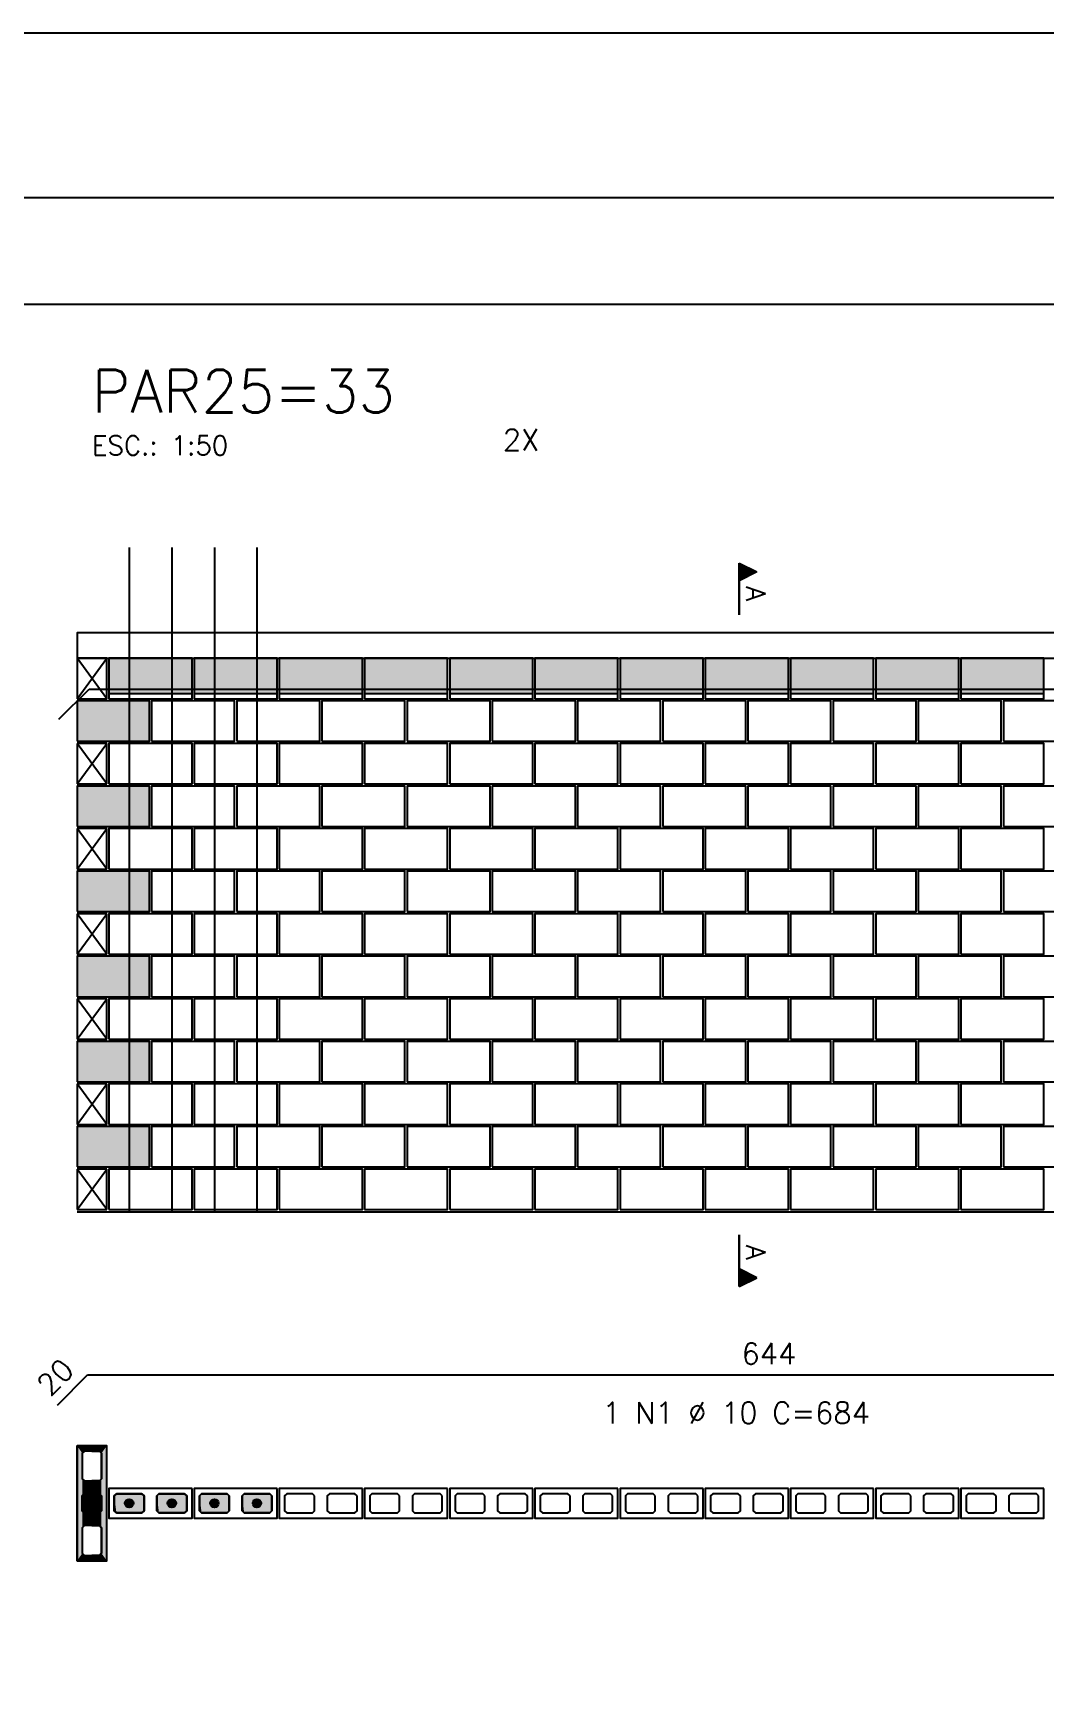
# Model space of a CAD drawing. Extents: x -1.9 to 86, y -1.6 to 61.
# Drawn here: x 7.29 to 16.79, y 45.44 to 60.95 of the extents above; entities that cross this region are included whole.
import ezdxf

# ---------------------------------------------------------------- set-up
doc = ezdxf.new("R2010")
doc.units = 0
doc.header["$MEASUREMENT"] = 0
doc.linetypes.add('HIDDEN', pattern=[9.525, 6.35, -3.175])
doc.layers.get('Defpoints').update_dxf_attribs({"linetype": 'CONTINUOUS'})
for name, color, linetype in [('ARQ_FOLHA', 7, 'CONTINUOUS'), ('PENA_01', 1, 'CONTINUOUS'), ('PENA_02', 2, 'CONTINUOUS'), ('PENA_03', 3, 'CONTINUOUS'), ('PENA_05', 5, 'CONTINUOUS'), ('PENA_06', 6, 'CONTINUOUS'), ('PENA_09', 254, 'CONTINUOUS'), ('PENA_11', 252, 'CONTINUOUS'), ('PENA_19', 240, 'CONTINUOUS'), ('PENA_21', 100, 'CONTINUOUS')]:
    doc.layers.add(name, color=color, linetype=linetype)
doc.styles.get("Standard").update_dxf_attribs({"font": 'ROMANS.SHX'})

msp = doc.modelspace()

# ---------------------------------------------------------------- linework, layer by layer
at = {"layer": 'ARQ_FOLHA', "color": 1}
for points in [[(0, 0), (84.1, 0), (84.1, 59.4), (0, 59.4)], [(2.5, 1), (83.1, 1), (83.1, 58.4), (2.5, 58.4)]]:
    msp.add_lwpolyline(points, close=True, dxfattribs=at)
at = {"layer": 'Defpoints', "color": 8, "linetype": 'HIDDEN', "ltscale": 100}
msp.add_lwpolyline([(-1.95, 60.95), (-1.95, -1.55), (86.05, -1.55), (86.05, 60.95)], close=True, dxfattribs=at)
at = {"layer": 'PENA_01', "linetype": 'Continuous'}
for p, q in [((8.003, 54.744), (8.783, 54.744)), ((8.803, 54.744), (9.583, 54.744)), ((9.603, 54.744), (10.383, 54.744)), ((10.403, 54.744), (11.183, 54.744)), ((11.203, 54.744), (11.983, 54.744)), ((12.003, 54.744), (12.783, 54.744)), ((12.803, 54.744), (13.583, 54.744)), ((13.603, 54.744), (14.383, 54.744)), ((14.403, 54.744), (15.183, 54.744)), ((15.203, 54.744), (15.983, 54.744)), ((16.003, 54.744), (16.783, 54.744))]:
    msp.add_line(p, q, dxfattribs=at)
for points in [[(7.773, 47.624), (7.753, 47.604), (7.753, 47.364), (7.773, 47.344), (7.913, 47.344), (7.933, 47.364), (7.933, 47.604), (7.913, 47.624), (7.773, 47.624)], [(7.773, 47.224), (7.753, 47.204), (7.753, 47.064), (7.773, 47.044), (7.913, 47.044), (7.933, 47.064), (7.933, 47.204), (7.913, 47.224), (7.773, 47.224)], [(8.333, 47.204), (8.313, 47.224), (8.073, 47.224), (8.053, 47.204), (8.053, 47.064), (8.073, 47.044), (8.313, 47.044), (8.333, 47.064), (8.333, 47.204)], [(8.733, 47.204), (8.713, 47.224), (8.473, 47.224), (8.453, 47.204), (8.453, 47.064), (8.473, 47.044), (8.713, 47.044), (8.733, 47.064), (8.733, 47.204)], [(9.133, 47.204), (9.113, 47.224), (8.873, 47.224), (8.853, 47.204), (8.853, 47.064), (8.873, 47.044), (9.113, 47.044), (9.133, 47.064), (9.133, 47.204)], [(9.533, 47.204), (9.513, 47.224), (9.273, 47.224), (9.253, 47.204), (9.253, 47.064), (9.273, 47.044), (9.513, 47.044), (9.533, 47.064), (9.533, 47.204)], [(9.933, 47.204), (9.913, 47.224), (9.673, 47.224), (9.653, 47.204), (9.653, 47.064), (9.673, 47.044), (9.913, 47.044), (9.933, 47.064), (9.933, 47.204)], [(10.333, 47.204), (10.313, 47.224), (10.073, 47.224), (10.053, 47.204), (10.053, 47.064), (10.073, 47.044), (10.313, 47.044), (10.333, 47.064), (10.333, 47.204)], [(10.733, 47.204), (10.713, 47.224), (10.473, 47.224), (10.453, 47.204), (10.453, 47.064), (10.473, 47.044), (10.713, 47.044), (10.733, 47.064), (10.733, 47.204)], [(11.133, 47.204), (11.113, 47.224), (10.873, 47.224), (10.853, 47.204), (10.853, 47.064), (10.873, 47.044), (11.113, 47.044), (11.133, 47.064), (11.133, 47.204)], [(11.533, 47.204), (11.513, 47.224), (11.273, 47.224), (11.253, 47.204), (11.253, 47.064), (11.273, 47.044), (11.513, 47.044), (11.533, 47.064), (11.533, 47.204)], [(11.933, 47.204), (11.913, 47.224), (11.673, 47.224), (11.653, 47.204), (11.653, 47.064), (11.673, 47.044), (11.913, 47.044), (11.933, 47.064), (11.933, 47.204)], [(12.333, 47.204), (12.313, 47.224), (12.073, 47.224), (12.053, 47.204), (12.053, 47.064), (12.073, 47.044), (12.313, 47.044), (12.333, 47.064), (12.333, 47.204)], [(12.733, 47.204), (12.713, 47.224), (12.473, 47.224), (12.453, 47.204), (12.453, 47.064), (12.473, 47.044), (12.713, 47.044), (12.733, 47.064), (12.733, 47.204)], [(13.133, 47.204), (13.113, 47.224), (12.873, 47.224), (12.853, 47.204), (12.853, 47.064), (12.873, 47.044), (13.113, 47.044), (13.133, 47.064), (13.133, 47.204)], [(13.533, 47.204), (13.513, 47.224), (13.273, 47.224), (13.253, 47.204), (13.253, 47.064), (13.273, 47.044), (13.513, 47.044), (13.533, 47.064), (13.533, 47.204)], [(13.933, 47.204), (13.913, 47.224), (13.673, 47.224), (13.653, 47.204), (13.653, 47.064), (13.673, 47.044), (13.913, 47.044), (13.933, 47.064), (13.933, 47.204)], [(14.333, 47.204), (14.313, 47.224), (14.073, 47.224), (14.053, 47.204), (14.053, 47.064), (14.073, 47.044), (14.313, 47.044), (14.333, 47.064), (14.333, 47.204)], [(14.733, 47.204), (14.713, 47.224), (14.473, 47.224), (14.453, 47.204), (14.453, 47.064), (14.473, 47.044), (14.713, 47.044), (14.733, 47.064), (14.733, 47.204)], [(15.133, 47.204), (15.113, 47.224), (14.873, 47.224), (14.853, 47.204), (14.853, 47.064), (14.873, 47.044), (15.113, 47.044), (15.133, 47.064), (15.133, 47.204)], [(15.533, 47.204), (15.513, 47.224), (15.273, 47.224), (15.253, 47.204), (15.253, 47.064), (15.273, 47.044), (15.513, 47.044), (15.533, 47.064), (15.533, 47.204)], [(15.933, 47.204), (15.913, 47.224), (15.673, 47.224), (15.653, 47.204), (15.653, 47.064), (15.673, 47.044), (15.913, 47.044), (15.933, 47.064), (15.933, 47.204)], [(16.333, 47.204), (16.313, 47.224), (16.073, 47.224), (16.053, 47.204), (16.053, 47.064), (16.073, 47.044), (16.313, 47.044), (16.333, 47.064), (16.333, 47.204)], [(16.733, 47.204), (16.713, 47.224), (16.473, 47.224), (16.453, 47.204), (16.453, 47.064), (16.473, 47.044), (16.713, 47.044), (16.733, 47.064), (16.733, 47.204)], [(7.773, 46.924), (7.753, 46.904), (7.753, 46.664), (7.773, 46.644), (7.913, 46.644), (7.933, 46.664), (7.933, 46.904), (7.913, 46.924), (7.773, 46.924)]]:
    msp.add_lwpolyline(points, dxfattribs=at)
at = {"layer": 'PENA_02', "linetype": 'Continuous'}
for p, q in [((7.983, 55.074), (7.703, 55.074)), ((7.703, 55.074), (7.703, 54.694)), ((7.983, 54.694), (7.983, 55.074)), ((7.703, 54.694), (7.983, 54.694)), ((7.983, 54.274), (7.703, 54.274)), ((7.703, 54.274), (7.703, 53.894)), ((7.983, 53.894), (7.983, 54.274)), ((7.703, 53.894), (7.983, 53.894)), ((7.983, 53.474), (7.703, 53.474)), ((7.703, 53.474), (7.703, 53.094)), ((7.983, 53.094), (7.983, 53.474)), ((7.703, 53.094), (7.983, 53.094)), ((7.983, 52.674), (7.703, 52.674)), ((7.703, 52.674), (7.703, 52.294)), ((7.983, 52.294), (7.983, 52.674)), ((7.703, 52.294), (7.983, 52.294)), ((7.983, 51.874), (7.703, 51.874)), ((7.703, 51.874), (7.703, 51.494)), ((7.983, 51.494), (7.983, 51.874)), ((7.703, 51.494), (7.983, 51.494)), ((7.983, 51.074), (7.703, 51.074)), ((7.703, 51.074), (7.703, 50.694)), ((7.983, 50.694), (7.983, 51.074)), ((7.703, 50.694), (7.983, 50.694)), ((7.983, 50.274), (7.703, 50.274)), ((7.703, 50.274), (7.703, 49.894)), ((7.983, 49.894), (7.983, 50.274)), ((7.703, 49.894), (7.983, 49.894)), ((7.703, 49.874), (20.783, 49.874)), ((7.703, 47.674), (7.703, 46.594)), ((7.983, 47.674), (7.703, 47.674)), ((7.983, 46.594), (7.983, 47.674)), ((7.703, 46.594), (7.983, 46.594))]:
    msp.add_line(p, q, dxfattribs=at)
for points in [[(20.783, 54.274), (20.783, 55.314), (7.703, 55.314), (7.703, 55.074), (19.503, 55.074), (19.503, 54.274), (19.783, 54.274), (19.783, 55.074), (20.503, 55.074)], [(8.003, 54.694), (8.783, 54.694), (8.783, 55.074), (8.003, 55.074), (8.003, 54.694)], [(8.803, 54.694), (9.583, 54.694), (9.583, 55.074), (8.803, 55.074), (8.803, 54.694)], [(9.603, 54.694), (10.383, 54.694), (10.383, 55.074), (9.603, 55.074), (9.603, 54.694)], [(10.403, 54.694), (11.183, 54.694), (11.183, 55.074), (10.403, 55.074), (10.403, 54.694)], [(11.203, 54.694), (11.983, 54.694), (11.983, 55.074), (11.203, 55.074), (11.203, 54.694)], [(12.003, 54.694), (12.783, 54.694), (12.783, 55.074), (12.003, 55.074), (12.003, 54.694)], [(12.803, 54.694), (13.583, 54.694), (13.583, 55.074), (12.803, 55.074), (12.803, 54.694)], [(13.603, 54.694), (14.383, 54.694), (14.383, 55.074), (13.603, 55.074), (13.603, 54.694)], [(14.403, 54.694), (15.183, 54.694), (15.183, 55.074), (14.403, 55.074), (14.403, 54.694)], [(15.203, 54.694), (15.983, 54.694), (15.983, 55.074), (15.203, 55.074), (15.203, 54.694)], [(16.003, 54.694), (16.783, 54.694), (16.783, 55.074), (16.003, 55.074), (16.003, 54.694)], [(7.703, 54.294), (8.383, 54.294), (8.383, 54.674), (7.703, 54.674), (7.703, 54.294)], [(8.403, 54.294), (9.183, 54.294), (9.183, 54.674), (8.403, 54.674), (8.403, 54.294)], [(9.203, 54.294), (9.983, 54.294), (9.983, 54.674), (9.203, 54.674), (9.203, 54.294)], [(10.003, 54.294), (10.783, 54.294), (10.783, 54.674), (10.003, 54.674), (10.003, 54.294)], [(10.803, 54.294), (11.583, 54.294), (11.583, 54.674), (10.803, 54.674), (10.803, 54.294)], [(11.603, 54.294), (12.383, 54.294), (12.383, 54.674), (11.603, 54.674), (11.603, 54.294)], [(12.403, 54.294), (13.183, 54.294), (13.183, 54.674), (12.403, 54.674), (12.403, 54.294)], [(13.203, 54.294), (13.983, 54.294), (13.983, 54.674), (13.203, 54.674), (13.203, 54.294)], [(14.003, 54.294), (14.783, 54.294), (14.783, 54.674), (14.003, 54.674), (14.003, 54.294)], [(14.803, 54.294), (15.583, 54.294), (15.583, 54.674), (14.803, 54.674), (14.803, 54.294)], [(15.603, 54.294), (16.383, 54.294), (16.383, 54.674), (15.603, 54.674), (15.603, 54.294)], [(16.403, 54.294), (17.183, 54.294), (17.183, 54.674), (16.403, 54.674), (16.403, 54.294)], [(8.003, 53.894), (8.783, 53.894), (8.783, 54.274), (8.003, 54.274), (8.003, 53.894)], [(8.803, 53.894), (9.583, 53.894), (9.583, 54.274), (8.803, 54.274), (8.803, 53.894)], [(9.603, 53.894), (10.383, 53.894), (10.383, 54.274), (9.603, 54.274), (9.603, 53.894)], [(10.403, 53.894), (11.183, 53.894), (11.183, 54.274), (10.403, 54.274), (10.403, 53.894)], [(11.203, 53.894), (11.983, 53.894), (11.983, 54.274), (11.203, 54.274), (11.203, 53.894)], [(12.003, 53.894), (12.783, 53.894), (12.783, 54.274), (12.003, 54.274), (12.003, 53.894)], [(12.803, 53.894), (13.583, 53.894), (13.583, 54.274), (12.803, 54.274), (12.803, 53.894)], [(13.603, 53.894), (14.383, 53.894), (14.383, 54.274), (13.603, 54.274), (13.603, 53.894)], [(14.403, 53.894), (15.183, 53.894), (15.183, 54.274), (14.403, 54.274), (14.403, 53.894)], [(15.203, 53.894), (15.983, 53.894), (15.983, 54.274), (15.203, 54.274), (15.203, 53.894)], [(16.003, 53.894), (16.783, 53.894), (16.783, 54.274), (16.003, 54.274), (16.003, 53.894)], [(7.703, 53.494), (8.383, 53.494), (8.383, 53.874), (7.703, 53.874), (7.703, 53.494)], [(8.403, 53.494), (9.183, 53.494), (9.183, 53.874), (8.403, 53.874), (8.403, 53.494)], [(9.203, 53.494), (9.983, 53.494), (9.983, 53.874), (9.203, 53.874), (9.203, 53.494)], [(10.003, 53.494), (10.783, 53.494), (10.783, 53.874), (10.003, 53.874), (10.003, 53.494)], [(10.803, 53.494), (11.583, 53.494), (11.583, 53.874), (10.803, 53.874), (10.803, 53.494)], [(11.603, 53.494), (12.383, 53.494), (12.383, 53.874), (11.603, 53.874), (11.603, 53.494)], [(12.403, 53.494), (13.183, 53.494), (13.183, 53.874), (12.403, 53.874), (12.403, 53.494)], [(13.203, 53.494), (13.983, 53.494), (13.983, 53.874), (13.203, 53.874), (13.203, 53.494)], [(14.003, 53.494), (14.783, 53.494), (14.783, 53.874), (14.003, 53.874), (14.003, 53.494)], [(14.803, 53.494), (15.583, 53.494), (15.583, 53.874), (14.803, 53.874), (14.803, 53.494)], [(15.603, 53.494), (16.383, 53.494), (16.383, 53.874), (15.603, 53.874), (15.603, 53.494)], [(16.403, 53.494), (17.183, 53.494), (17.183, 53.874), (16.403, 53.874), (16.403, 53.494)], [(8.003, 53.094), (8.783, 53.094), (8.783, 53.474), (8.003, 53.474), (8.003, 53.094)], [(8.803, 53.094), (9.583, 53.094), (9.583, 53.474), (8.803, 53.474), (8.803, 53.094)], [(9.603, 53.094), (10.383, 53.094), (10.383, 53.474), (9.603, 53.474), (9.603, 53.094)], [(10.403, 53.094), (11.183, 53.094), (11.183, 53.474), (10.403, 53.474), (10.403, 53.094)], [(11.203, 53.094), (11.983, 53.094), (11.983, 53.474), (11.203, 53.474), (11.203, 53.094)], [(12.003, 53.094), (12.783, 53.094), (12.783, 53.474), (12.003, 53.474), (12.003, 53.094)], [(12.803, 53.094), (13.583, 53.094), (13.583, 53.474), (12.803, 53.474), (12.803, 53.094)], [(13.603, 53.094), (14.383, 53.094), (14.383, 53.474), (13.603, 53.474), (13.603, 53.094)], [(14.403, 53.094), (15.183, 53.094), (15.183, 53.474), (14.403, 53.474), (14.403, 53.094)], [(15.203, 53.094), (15.983, 53.094), (15.983, 53.474), (15.203, 53.474), (15.203, 53.094)], [(16.003, 53.094), (16.783, 53.094), (16.783, 53.474), (16.003, 53.474), (16.003, 53.094)], [(7.703, 52.694), (8.383, 52.694), (8.383, 53.074), (7.703, 53.074), (7.703, 52.694)], [(8.403, 52.694), (9.183, 52.694), (9.183, 53.074), (8.403, 53.074), (8.403, 52.694)], [(9.203, 52.694), (9.983, 52.694), (9.983, 53.074), (9.203, 53.074), (9.203, 52.694)], [(10.003, 52.694), (10.783, 52.694), (10.783, 53.074), (10.003, 53.074), (10.003, 52.694)], [(10.803, 52.694), (11.583, 52.694), (11.583, 53.074), (10.803, 53.074), (10.803, 52.694)], [(11.603, 52.694), (12.383, 52.694), (12.383, 53.074), (11.603, 53.074), (11.603, 52.694)], [(12.403, 52.694), (13.183, 52.694), (13.183, 53.074), (12.403, 53.074), (12.403, 52.694)], [(13.203, 52.694), (13.983, 52.694), (13.983, 53.074), (13.203, 53.074), (13.203, 52.694)], [(14.003, 52.694), (14.783, 52.694), (14.783, 53.074), (14.003, 53.074), (14.003, 52.694)], [(14.803, 52.694), (15.583, 52.694), (15.583, 53.074), (14.803, 53.074), (14.803, 52.694)], [(15.603, 52.694), (16.383, 52.694), (16.383, 53.074), (15.603, 53.074), (15.603, 52.694)], [(16.403, 52.694), (17.183, 52.694), (17.183, 53.074), (16.403, 53.074), (16.403, 52.694)], [(8.003, 52.294), (8.783, 52.294), (8.783, 52.674), (8.003, 52.674), (8.003, 52.294)], [(8.803, 52.294), (9.583, 52.294), (9.583, 52.674), (8.803, 52.674), (8.803, 52.294)], [(9.603, 52.294), (10.383, 52.294), (10.383, 52.674), (9.603, 52.674), (9.603, 52.294)], [(10.403, 52.294), (11.183, 52.294), (11.183, 52.674), (10.403, 52.674), (10.403, 52.294)], [(11.203, 52.294), (11.983, 52.294), (11.983, 52.674), (11.203, 52.674), (11.203, 52.294)], [(12.003, 52.294), (12.783, 52.294), (12.783, 52.674), (12.003, 52.674), (12.003, 52.294)], [(12.803, 52.294), (13.583, 52.294), (13.583, 52.674), (12.803, 52.674), (12.803, 52.294)], [(13.603, 52.294), (14.383, 52.294), (14.383, 52.674), (13.603, 52.674), (13.603, 52.294)], [(14.403, 52.294), (15.183, 52.294), (15.183, 52.674), (14.403, 52.674), (14.403, 52.294)], [(15.203, 52.294), (15.983, 52.294), (15.983, 52.674), (15.203, 52.674), (15.203, 52.294)], [(16.003, 52.294), (16.783, 52.294), (16.783, 52.674), (16.003, 52.674), (16.003, 52.294)], [(7.703, 51.894), (8.383, 51.894), (8.383, 52.274), (7.703, 52.274), (7.703, 51.894)], [(8.403, 51.894), (9.183, 51.894), (9.183, 52.274), (8.403, 52.274), (8.403, 51.894)], [(9.203, 51.894), (9.983, 51.894), (9.983, 52.274), (9.203, 52.274), (9.203, 51.894)], [(10.003, 51.894), (10.783, 51.894), (10.783, 52.274), (10.003, 52.274), (10.003, 51.894)], [(10.803, 51.894), (11.583, 51.894), (11.583, 52.274), (10.803, 52.274), (10.803, 51.894)], [(11.603, 51.894), (12.383, 51.894), (12.383, 52.274), (11.603, 52.274), (11.603, 51.894)], [(12.403, 51.894), (13.183, 51.894), (13.183, 52.274), (12.403, 52.274), (12.403, 51.894)], [(13.203, 51.894), (13.983, 51.894), (13.983, 52.274), (13.203, 52.274), (13.203, 51.894)], [(14.003, 51.894), (14.783, 51.894), (14.783, 52.274), (14.003, 52.274), (14.003, 51.894)], [(14.803, 51.894), (15.583, 51.894), (15.583, 52.274), (14.803, 52.274), (14.803, 51.894)], [(15.603, 51.894), (16.383, 51.894), (16.383, 52.274), (15.603, 52.274), (15.603, 51.894)], [(16.403, 51.894), (17.183, 51.894), (17.183, 52.274), (16.403, 52.274), (16.403, 51.894)], [(8.003, 51.494), (8.783, 51.494), (8.783, 51.874), (8.003, 51.874), (8.003, 51.494)], [(8.803, 51.494), (9.583, 51.494), (9.583, 51.874), (8.803, 51.874), (8.803, 51.494)], [(9.603, 51.494), (10.383, 51.494), (10.383, 51.874), (9.603, 51.874), (9.603, 51.494)], [(10.403, 51.494), (11.183, 51.494), (11.183, 51.874), (10.403, 51.874), (10.403, 51.494)], [(11.203, 51.494), (11.983, 51.494), (11.983, 51.874), (11.203, 51.874), (11.203, 51.494)], [(12.003, 51.494), (12.783, 51.494), (12.783, 51.874), (12.003, 51.874), (12.003, 51.494)], [(12.803, 51.494), (13.583, 51.494), (13.583, 51.874), (12.803, 51.874), (12.803, 51.494)], [(13.603, 51.494), (14.383, 51.494), (14.383, 51.874), (13.603, 51.874), (13.603, 51.494)], [(14.403, 51.494), (15.183, 51.494), (15.183, 51.874), (14.403, 51.874), (14.403, 51.494)], [(15.203, 51.494), (15.983, 51.494), (15.983, 51.874), (15.203, 51.874), (15.203, 51.494)], [(16.003, 51.494), (16.783, 51.494), (16.783, 51.874), (16.003, 51.874), (16.003, 51.494)], [(7.703, 51.094), (8.383, 51.094), (8.383, 51.474), (7.703, 51.474), (7.703, 51.094)], [(8.403, 51.094), (9.183, 51.094), (9.183, 51.474), (8.403, 51.474), (8.403, 51.094)], [(9.203, 51.094), (9.983, 51.094), (9.983, 51.474), (9.203, 51.474), (9.203, 51.094)], [(10.003, 51.094), (10.783, 51.094), (10.783, 51.474), (10.003, 51.474), (10.003, 51.094)], [(10.803, 51.094), (11.583, 51.094), (11.583, 51.474), (10.803, 51.474), (10.803, 51.094)], [(11.603, 51.094), (12.383, 51.094), (12.383, 51.474), (11.603, 51.474), (11.603, 51.094)], [(12.403, 51.094), (13.183, 51.094), (13.183, 51.474), (12.403, 51.474), (12.403, 51.094)], [(13.203, 51.094), (13.983, 51.094), (13.983, 51.474), (13.203, 51.474), (13.203, 51.094)], [(14.003, 51.094), (14.783, 51.094), (14.783, 51.474), (14.003, 51.474), (14.003, 51.094)], [(14.803, 51.094), (15.583, 51.094), (15.583, 51.474), (14.803, 51.474), (14.803, 51.094)], [(15.603, 51.094), (16.383, 51.094), (16.383, 51.474), (15.603, 51.474), (15.603, 51.094)], [(16.403, 51.094), (17.183, 51.094), (17.183, 51.474), (16.403, 51.474), (16.403, 51.094)], [(8.003, 50.694), (8.783, 50.694), (8.783, 51.074), (8.003, 51.074), (8.003, 50.694)], [(8.803, 50.694), (9.583, 50.694), (9.583, 51.074), (8.803, 51.074), (8.803, 50.694)], [(9.603, 50.694), (10.383, 50.694), (10.383, 51.074), (9.603, 51.074), (9.603, 50.694)], [(10.403, 50.694), (11.183, 50.694), (11.183, 51.074), (10.403, 51.074), (10.403, 50.694)], [(11.203, 50.694), (11.983, 50.694), (11.983, 51.074), (11.203, 51.074), (11.203, 50.694)], [(12.003, 50.694), (12.783, 50.694), (12.783, 51.074), (12.003, 51.074), (12.003, 50.694)], [(12.803, 50.694), (13.583, 50.694), (13.583, 51.074), (12.803, 51.074), (12.803, 50.694)], [(13.603, 50.694), (14.383, 50.694), (14.383, 51.074), (13.603, 51.074), (13.603, 50.694)], [(14.403, 50.694), (15.183, 50.694), (15.183, 51.074), (14.403, 51.074), (14.403, 50.694)], [(15.203, 50.694), (15.983, 50.694), (15.983, 51.074), (15.203, 51.074), (15.203, 50.694)], [(16.003, 50.694), (16.783, 50.694), (16.783, 51.074), (16.003, 51.074), (16.003, 50.694)], [(7.703, 50.294), (8.383, 50.294), (8.383, 50.674), (7.703, 50.674), (7.703, 50.294)], [(8.403, 50.294), (9.183, 50.294), (9.183, 50.674), (8.403, 50.674), (8.403, 50.294)], [(9.203, 50.294), (9.983, 50.294), (9.983, 50.674), (9.203, 50.674), (9.203, 50.294)], [(10.003, 50.294), (10.783, 50.294), (10.783, 50.674), (10.003, 50.674), (10.003, 50.294)], [(10.803, 50.294), (11.583, 50.294), (11.583, 50.674), (10.803, 50.674), (10.803, 50.294)], [(11.603, 50.294), (12.383, 50.294), (12.383, 50.674), (11.603, 50.674), (11.603, 50.294)], [(12.403, 50.294), (13.183, 50.294), (13.183, 50.674), (12.403, 50.674), (12.403, 50.294)], [(13.203, 50.294), (13.983, 50.294), (13.983, 50.674), (13.203, 50.674), (13.203, 50.294)], [(14.003, 50.294), (14.783, 50.294), (14.783, 50.674), (14.003, 50.674), (14.003, 50.294)], [(14.803, 50.294), (15.583, 50.294), (15.583, 50.674), (14.803, 50.674), (14.803, 50.294)], [(15.603, 50.294), (16.383, 50.294), (16.383, 50.674), (15.603, 50.674), (15.603, 50.294)], [(16.403, 50.294), (17.183, 50.294), (17.183, 50.674), (16.403, 50.674), (16.403, 50.294)], [(8.003, 49.894), (8.783, 49.894), (8.783, 50.274), (8.003, 50.274), (8.003, 49.894)], [(8.803, 49.894), (9.583, 49.894), (9.583, 50.274), (8.803, 50.274), (8.803, 49.894)], [(9.603, 49.894), (10.383, 49.894), (10.383, 50.274), (9.603, 50.274), (9.603, 49.894)], [(10.403, 49.894), (11.183, 49.894), (11.183, 50.274), (10.403, 50.274), (10.403, 49.894)], [(11.203, 49.894), (11.983, 49.894), (11.983, 50.274), (11.203, 50.274), (11.203, 49.894)], [(12.003, 49.894), (12.783, 49.894), (12.783, 50.274), (12.003, 50.274), (12.003, 49.894)], [(12.803, 49.894), (13.583, 49.894), (13.583, 50.274), (12.803, 50.274), (12.803, 49.894)], [(13.603, 49.894), (14.383, 49.894), (14.383, 50.274), (13.603, 50.274), (13.603, 49.894)], [(14.403, 49.894), (15.183, 49.894), (15.183, 50.274), (14.403, 50.274), (14.403, 49.894)], [(15.203, 49.894), (15.983, 49.894), (15.983, 50.274), (15.203, 50.274), (15.203, 49.894)], [(16.003, 49.894), (16.783, 49.894), (16.783, 50.274), (16.003, 50.274), (16.003, 49.894)], [(8.783, 47.274), (8.003, 47.274), (8.003, 46.994), (8.783, 46.994), (8.783, 47.274)], [(9.583, 47.274), (8.803, 47.274), (8.803, 46.994), (9.583, 46.994), (9.583, 47.274)], [(10.383, 47.274), (9.603, 47.274), (9.603, 46.994), (10.383, 46.994), (10.383, 47.274)], [(11.183, 47.274), (10.403, 47.274), (10.403, 46.994), (11.183, 46.994), (11.183, 47.274)], [(11.983, 47.274), (11.203, 47.274), (11.203, 46.994), (11.983, 46.994), (11.983, 47.274)], [(12.783, 47.274), (12.003, 47.274), (12.003, 46.994), (12.783, 46.994), (12.783, 47.274)], [(13.583, 47.274), (12.803, 47.274), (12.803, 46.994), (13.583, 46.994), (13.583, 47.274)], [(14.383, 47.274), (13.603, 47.274), (13.603, 46.994), (14.383, 46.994), (14.383, 47.274)], [(15.183, 47.274), (14.403, 47.274), (14.403, 46.994), (15.183, 46.994), (15.183, 47.274)], [(15.983, 47.274), (15.203, 47.274), (15.203, 46.994), (15.983, 46.994), (15.983, 47.274)], [(16.783, 47.274), (16.003, 47.274), (16.003, 46.994), (16.783, 46.994), (16.783, 47.274)]]:
    msp.add_lwpolyline(points, dxfattribs=at)
at = {"layer": 'PENA_03', "linetype": 'Continuous'}
for p, q in [((13.921, 55.482), (13.921, 55.969)), ((13.921, 55.969), (14.087, 55.886)), ((13.922, 55.967), (13.922, 55.804)), ((13.922, 55.967), (14.086, 55.886)), ((14.086, 55.886), (13.922, 55.804)), ((14.087, 55.886), (13.922, 55.803)), ((13.934, 55.962), (13.934, 55.809)), ((13.947, 55.956), (13.947, 55.815)), ((13.96, 55.949), (13.96, 55.822)), ((13.972, 55.943), (13.972, 55.828)), ((13.985, 55.937), (13.985, 55.835)), ((13.998, 55.93), (13.998, 55.841)), ((14.011, 55.924), (14.011, 55.847)), ((14.023, 55.918), (14.023, 55.854)), ((14.036, 55.911), (14.036, 55.86)), ((14.049, 55.905), (14.049, 55.866)), ((14.062, 55.898), (14.062, 55.873)), ((14.074, 55.892), (14.074, 55.879)), ((13.922, 55.803), (13.922, 55.482)), ((7.703, 54.694), (7.983, 55.074)), ((7.983, 54.694), (7.703, 55.074)), ((7.703, 53.894), (7.983, 54.274)), ((7.983, 53.894), (7.703, 54.274)), ((7.703, 53.094), (7.983, 53.474)), ((7.983, 53.094), (7.703, 53.474)), ((7.703, 52.294), (7.983, 52.674)), ((7.983, 52.294), (7.703, 52.674)), ((7.703, 51.494), (7.983, 51.874)), ((7.983, 51.494), (7.703, 51.874)), ((7.703, 50.694), (7.983, 51.074)), ((7.983, 50.694), (7.703, 51.074)), ((7.703, 49.894), (7.983, 50.274)), ((7.983, 49.894), (7.703, 50.274)), ((13.921, 49.656), (13.921, 49.17)), ((13.922, 49.336), (13.922, 49.656)), ((14.087, 49.253), (13.922, 49.336)), ((13.921, 49.17), (14.087, 49.253)), ((13.922, 49.171), (13.922, 49.335)), ((14.086, 49.253), (13.922, 49.335)), ((13.922, 49.171), (14.086, 49.253)), ((13.934, 49.176), (13.934, 49.33)), ((13.947, 49.183), (13.947, 49.323)), ((13.96, 49.189), (13.96, 49.317)), ((13.972, 49.196), (13.972, 49.31)), ((13.985, 49.202), (13.985, 49.304)), ((13.998, 49.208), (13.998, 49.298)), ((14.011, 49.215), (14.011, 49.291)), ((14.023, 49.221), (14.023, 49.285)), ((14.036, 49.227), (14.036, 49.279)), ((14.049, 49.234), (14.049, 49.272)), ((14.062, 49.24), (14.062, 49.266)), ((14.074, 49.247), (14.074, 49.259))]:
    msp.add_line(p, q, dxfattribs=at)
for points in [[(7.933, 47.064), (7.913, 47.044), (7.773, 47.044), (7.753, 47.064), (7.753, 47.204), (7.773, 47.224), (7.913, 47.224), (7.933, 47.204), (7.933, 47.064)], [(8.053, 47.204), (8.073, 47.224), (8.313, 47.224), (8.333, 47.204), (8.333, 47.064), (8.313, 47.044), (8.073, 47.044), (8.053, 47.064), (8.053, 47.204)], [(8.453, 47.204), (8.473, 47.224), (8.713, 47.224), (8.733, 47.204), (8.733, 47.064), (8.713, 47.044), (8.473, 47.044), (8.453, 47.064), (8.453, 47.204)], [(8.853, 47.204), (8.873, 47.224), (9.113, 47.224), (9.133, 47.204), (9.133, 47.064), (9.113, 47.044), (8.873, 47.044), (8.853, 47.064), (8.853, 47.204)], [(9.253, 47.204), (9.273, 47.224), (9.513, 47.224), (9.533, 47.204), (9.533, 47.064), (9.513, 47.044), (9.273, 47.044), (9.253, 47.064), (9.253, 47.204)]]:
    msp.add_lwpolyline(points, dxfattribs=at)
for centre in [(7.843, 47.134), (8.193, 47.134), (8.593, 47.134), (8.993, 47.134), (9.393, 47.134)]:
    msp.add_circle(centre, 0.04, dxfattribs=at)
for points in [[(7.883, 47.134), (7.823, 47.168), (7.805, 47.147)], [(7.883, 47.134), (7.85, 47.173), (7.823, 47.168)], [(7.883, 47.134), (7.873, 47.159), (7.85, 47.173)], [(8.233, 47.134), (8.173, 47.168), (8.155, 47.147)], [(8.233, 47.134), (8.2, 47.173), (8.173, 47.168)], [(8.233, 47.134), (8.223, 47.159), (8.2, 47.173)], [(8.633, 47.134), (8.573, 47.168), (8.555, 47.147)], [(8.633, 47.134), (8.6, 47.173), (8.573, 47.168)], [(8.633, 47.134), (8.623, 47.159), (8.6, 47.173)], [(9.033, 47.134), (8.973, 47.168), (8.955, 47.147)], [(9.033, 47.134), (9, 47.173), (8.973, 47.168)], [(9.033, 47.134), (9.023, 47.159), (9, 47.173)], [(9.433, 47.134), (9.373, 47.168), (9.355, 47.147)], [(9.433, 47.134), (9.4, 47.173), (9.373, 47.168)], [(9.433, 47.134), (9.423, 47.159), (9.4, 47.173)], [(7.883, 47.134), (7.805, 47.147), (7.805, 47.12)], [(7.883, 47.134), (7.805, 47.12), (7.823, 47.099)], [(7.883, 47.134), (7.823, 47.099), (7.85, 47.094)], [(7.883, 47.134), (7.85, 47.094), (7.873, 47.108)], [(7.883, 47.134), (7.873, 47.108), (7.883, 47.134)], [(8.233, 47.134), (8.155, 47.147), (8.155, 47.12)], [(8.233, 47.134), (8.155, 47.12), (8.173, 47.099)], [(8.233, 47.134), (8.173, 47.099), (8.2, 47.094)], [(8.233, 47.134), (8.2, 47.094), (8.223, 47.108)], [(8.233, 47.134), (8.223, 47.108), (8.233, 47.134)], [(8.633, 47.134), (8.555, 47.147), (8.555, 47.12)], [(8.633, 47.134), (8.555, 47.12), (8.573, 47.099)], [(8.633, 47.134), (8.573, 47.099), (8.6, 47.094)], [(8.633, 47.134), (8.6, 47.094), (8.623, 47.108)], [(8.633, 47.134), (8.623, 47.108), (8.633, 47.134)], [(9.033, 47.134), (8.955, 47.147), (8.955, 47.12)], [(9.033, 47.134), (8.955, 47.12), (8.973, 47.099)], [(9.033, 47.134), (8.973, 47.099), (9, 47.094)], [(9.033, 47.134), (9, 47.094), (9.023, 47.108)], [(9.033, 47.134), (9.023, 47.108), (9.033, 47.134)], [(9.433, 47.134), (9.355, 47.147), (9.355, 47.12)], [(9.433, 47.134), (9.355, 47.12), (9.373, 47.099)], [(9.433, 47.134), (9.373, 47.099), (9.4, 47.094)], [(9.433, 47.134), (9.4, 47.094), (9.423, 47.108)], [(9.433, 47.134), (9.423, 47.108), (9.433, 47.134)]]:
    msp.add_solid(points, dxfattribs=at)
at = {"layer": 'PENA_05', "linetype": 'Continuous'}
for p, q in [((7.533, 54.501), (7.816, 54.784)), ((7.816, 54.784), (20.696, 54.784)), ((7.52, 48.057), (7.803, 48.34)), ((7.803, 48.34), (20.683, 48.34))]:
    msp.add_line(p, q, dxfattribs=at)
for points in [[(8.193, 56.114), (8.193, 49.874)], [(8.593, 56.114), (8.593, 49.874)], [(8.993, 56.114), (8.993, 49.874)], [(9.393, 56.114), (9.393, 49.874)]]:
    msp.add_lwpolyline(points, dxfattribs=at)
at = {"layer": 'PENA_09', "linetype": 'Continuous'}
for points in [[(8.003, 54.744), (8.783, 54.744), (8.783, 55.074), (8.003, 55.074), (8.003, 54.744)], [(8.803, 54.744), (9.583, 54.744), (9.583, 55.074), (8.803, 55.074), (8.803, 54.744)], [(9.603, 54.744), (10.383, 54.744), (10.383, 55.074), (9.603, 55.074), (9.603, 54.744)], [(10.403, 54.744), (11.183, 54.744), (11.183, 55.074), (10.403, 55.074), (10.403, 54.744)], [(11.203, 54.744), (11.983, 54.744), (11.983, 55.074), (11.203, 55.074), (11.203, 54.744)], [(12.003, 54.744), (12.783, 54.744), (12.783, 55.074), (12.003, 55.074), (12.003, 54.744)], [(12.803, 54.744), (13.583, 54.744), (13.583, 55.074), (12.803, 55.074), (12.803, 54.744)], [(13.603, 54.744), (14.383, 54.744), (14.383, 55.074), (13.603, 55.074), (13.603, 54.744)], [(14.403, 54.744), (15.183, 54.744), (15.183, 55.074), (14.403, 55.074), (14.403, 54.744)], [(15.203, 54.744), (15.983, 54.744), (15.983, 55.074), (15.203, 55.074), (15.203, 54.744)], [(16.003, 54.744), (16.783, 54.744), (16.783, 55.074), (16.003, 55.074), (16.003, 54.744)]]:
    msp.add_lwpolyline(points, dxfattribs=at)
for points in [[(8.003, 54.744), (8.783, 54.744), (8.783, 55.074)], [(8.003, 54.744), (8.783, 55.074), (8.003, 55.074)], [(8.003, 54.744), (8.003, 55.074), (8.003, 54.744)], [(8.803, 54.744), (9.583, 54.744), (9.583, 55.074)], [(8.803, 54.744), (9.583, 55.074), (8.803, 55.074)], [(8.803, 54.744), (8.803, 55.074), (8.803, 54.744)], [(9.603, 54.744), (10.383, 54.744), (10.383, 55.074)], [(9.603, 54.744), (10.383, 55.074), (9.603, 55.074)], [(9.603, 54.744), (9.603, 55.074), (9.603, 54.744)], [(10.403, 54.744), (11.183, 54.744), (11.183, 55.074)], [(10.403, 54.744), (11.183, 55.074), (10.403, 55.074)], [(10.403, 54.744), (10.403, 55.074), (10.403, 54.744)], [(11.203, 54.744), (11.983, 54.744), (11.983, 55.074)], [(11.203, 54.744), (11.983, 55.074), (11.203, 55.074)], [(11.203, 54.744), (11.203, 55.074), (11.203, 54.744)], [(12.003, 54.744), (12.783, 54.744), (12.783, 55.074)], [(12.003, 54.744), (12.783, 55.074), (12.003, 55.074)], [(12.003, 54.744), (12.003, 55.074), (12.003, 54.744)], [(12.803, 54.744), (13.583, 54.744), (13.583, 55.074)], [(12.803, 54.744), (13.583, 55.074), (12.803, 55.074)], [(12.803, 54.744), (12.803, 55.074), (12.803, 54.744)], [(13.603, 54.744), (14.383, 54.744), (14.383, 55.074)], [(13.603, 54.744), (14.383, 55.074), (13.603, 55.074)], [(13.603, 54.744), (13.603, 55.074), (13.603, 54.744)], [(14.403, 54.744), (15.183, 54.744), (15.183, 55.074)], [(14.403, 54.744), (15.183, 55.074), (14.403, 55.074)], [(14.403, 54.744), (14.403, 55.074), (14.403, 54.744)], [(15.203, 54.744), (15.983, 54.744), (15.983, 55.074)], [(15.203, 54.744), (15.983, 55.074), (15.203, 55.074)], [(15.203, 54.744), (15.203, 55.074), (15.203, 54.744)], [(16.003, 54.744), (16.783, 54.744), (16.783, 55.074)], [(16.003, 54.744), (16.783, 55.074), (16.003, 55.074)], [(16.003, 54.744), (16.003, 55.074), (16.003, 54.744)]]:
    msp.add_solid(points, dxfattribs=at)
at = {"layer": 'PENA_11', "linetype": 'Continuous'}
for points in [[(7.933, 47.064), (7.753, 47.204), (7.773, 47.224)], [(7.933, 47.064), (7.753, 47.064), (7.753, 47.204)], [(7.933, 47.064), (7.773, 47.224), (7.913, 47.224)], [(7.933, 47.064), (7.913, 47.224), (7.933, 47.204)], [(7.933, 47.064), (7.933, 47.204), (7.933, 47.064)], [(8.053, 47.204), (8.073, 47.224), (8.313, 47.224)], [(8.053, 47.204), (8.313, 47.224), (8.333, 47.204)], [(8.053, 47.204), (8.333, 47.204), (8.333, 47.064)], [(8.053, 47.204), (8.333, 47.064), (8.313, 47.044)], [(8.053, 47.204), (8.313, 47.044), (8.073, 47.044)], [(8.053, 47.204), (8.073, 47.044), (8.053, 47.064)], [(8.053, 47.204), (8.053, 47.064), (8.053, 47.204)], [(8.453, 47.204), (8.473, 47.224), (8.713, 47.224)], [(8.453, 47.204), (8.713, 47.224), (8.733, 47.204)], [(8.453, 47.204), (8.733, 47.204), (8.733, 47.064)], [(8.453, 47.204), (8.733, 47.064), (8.713, 47.044)], [(8.453, 47.204), (8.713, 47.044), (8.473, 47.044)], [(8.453, 47.204), (8.473, 47.044), (8.453, 47.064)], [(8.453, 47.204), (8.453, 47.064), (8.453, 47.204)], [(8.853, 47.204), (8.873, 47.224), (9.113, 47.224)], [(8.853, 47.204), (9.113, 47.224), (9.133, 47.204)], [(8.853, 47.204), (9.133, 47.204), (9.133, 47.064)], [(8.853, 47.204), (9.133, 47.064), (9.113, 47.044)], [(8.853, 47.204), (9.113, 47.044), (8.873, 47.044)], [(8.853, 47.204), (8.873, 47.044), (8.853, 47.064)], [(8.853, 47.204), (8.853, 47.064), (8.853, 47.204)], [(9.253, 47.204), (9.273, 47.224), (9.513, 47.224)], [(9.253, 47.204), (9.513, 47.224), (9.533, 47.204)], [(9.253, 47.204), (9.533, 47.204), (9.533, 47.064)], [(9.253, 47.204), (9.533, 47.064), (9.513, 47.044)], [(9.253, 47.204), (9.513, 47.044), (9.273, 47.044)], [(9.253, 47.204), (9.273, 47.044), (9.253, 47.064)], [(9.253, 47.204), (9.253, 47.064), (9.253, 47.204)], [(7.933, 47.064), (7.773, 47.044), (7.753, 47.064)], [(7.933, 47.064), (7.913, 47.044), (7.773, 47.044)]]:
    msp.add_solid(points, dxfattribs=at)
at = {"layer": 'PENA_19', "linetype": 'Continuous'}
for points in [[(7.843, 47.674), (7.843, 47.624), (7.773, 47.624), (7.753, 47.604), (7.753, 47.364), (7.773, 47.344), (7.843, 47.344), (7.843, 47.224), (7.773, 47.224), (7.753, 47.204), (7.753, 47.064), (7.773, 47.044), (7.843, 47.044), (7.843, 46.924), (7.773, 46.924), (7.753, 46.904), (7.753, 46.664), (7.773, 46.644), (7.843, 46.644), (7.843, 46.594), (7.703, 46.594), (7.703, 47.674), (7.843, 47.674)], [(7.843, 47.674), (7.843, 47.624), (7.913, 47.624), (7.933, 47.604), (7.933, 47.364), (7.913, 47.344), (7.843, 47.344), (7.843, 47.224), (7.913, 47.224), (7.933, 47.204), (7.933, 47.064), (7.913, 47.044), (7.843, 47.044), (7.843, 46.924), (7.913, 46.924), (7.933, 46.904), (7.933, 46.664), (7.913, 46.644), (7.843, 46.644), (7.843, 46.594), (7.983, 46.594), (7.983, 47.674), (7.843, 47.674)]]:
    msp.add_lwpolyline(points, dxfattribs=at)
for points in [[(7.773, 47.624), (7.753, 47.604), (7.703, 47.674)], [(7.773, 47.624), (7.703, 47.674), (7.843, 47.674)], [(7.703, 47.674), (7.753, 47.604), (7.703, 46.594)], [(7.773, 47.624), (7.843, 47.674), (7.843, 47.624)], [(7.843, 47.674), (7.913, 47.624), (7.983, 47.674)], [(7.843, 47.674), (7.843, 47.624), (7.913, 47.624)], [(7.983, 47.674), (7.913, 47.624), (7.933, 47.604)], [(7.983, 47.674), (7.933, 47.604), (7.983, 46.594)], [(7.703, 46.594), (7.753, 47.604), (7.753, 46.664)], [(7.753, 46.664), (7.753, 47.604), (7.753, 47.364)], [(7.983, 46.594), (7.933, 47.604), (7.933, 47.364)], [(7.753, 47.364), (7.753, 46.664), (7.753, 47.204)], [(7.773, 47.344), (7.753, 47.204), (7.753, 47.364)], [(7.773, 47.224), (7.753, 47.204), (7.773, 47.344)], [(7.773, 47.224), (7.773, 47.344), (7.843, 47.344)], [(7.773, 47.224), (7.843, 47.344), (7.843, 47.224)], [(7.913, 47.344), (7.843, 47.344), (7.913, 47.224)], [(7.843, 47.344), (7.843, 47.224), (7.913, 47.224)], [(7.933, 47.204), (7.933, 47.364), (7.913, 47.344)], [(7.933, 47.204), (7.913, 47.344), (7.913, 47.224)], [(7.983, 46.594), (7.933, 47.364), (7.933, 47.204)], [(7.753, 47.204), (7.753, 46.664), (7.753, 47.064)], [(7.933, 47.064), (7.983, 46.594), (7.933, 47.204)], [(7.753, 46.664), (7.753, 46.904), (7.753, 47.064)], [(7.773, 47.044), (7.753, 46.904), (7.753, 47.064)], [(7.773, 47.044), (7.773, 46.924), (7.753, 46.904)], [(7.843, 47.044), (7.773, 46.924), (7.773, 47.044)], [(7.843, 47.044), (7.843, 46.924), (7.773, 46.924)], [(7.843, 47.044), (7.913, 46.924), (7.913, 47.044)], [(7.913, 46.924), (7.843, 47.044), (7.843, 46.924)], [(7.913, 47.044), (7.933, 46.904), (7.933, 47.064)], [(7.913, 46.924), (7.933, 46.904), (7.913, 47.044)], [(7.933, 46.904), (7.983, 46.594), (7.933, 47.064)], [(7.983, 46.594), (7.933, 46.904), (7.933, 46.664)], [(7.773, 46.644), (7.703, 46.594), (7.753, 46.664)], [(7.843, 46.594), (7.703, 46.594), (7.773, 46.644)], [(7.843, 46.644), (7.843, 46.594), (7.773, 46.644)], [(7.983, 46.594), (7.913, 46.644), (7.843, 46.644)], [(7.983, 46.594), (7.843, 46.644), (7.843, 46.594)], [(7.983, 46.594), (7.933, 46.664), (7.913, 46.644)]]:
    msp.add_solid(points, dxfattribs=at)
at = {"layer": 'PENA_21', "linetype": 'Continuous'}
for points in [[(7.703, 54.294), (8.383, 54.294), (8.383, 54.674), (7.703, 54.674), (7.703, 54.294)], [(7.703, 53.494), (8.383, 53.494), (8.383, 53.874), (7.703, 53.874), (7.703, 53.494)], [(7.703, 52.694), (8.383, 52.694), (8.383, 53.074), (7.703, 53.074), (7.703, 52.694)], [(7.703, 51.894), (8.383, 51.894), (8.383, 52.274), (7.703, 52.274), (7.703, 51.894)], [(7.703, 51.094), (8.383, 51.094), (8.383, 51.474), (7.703, 51.474), (7.703, 51.094)], [(7.703, 50.294), (8.383, 50.294), (8.383, 50.674), (7.703, 50.674), (7.703, 50.294)]]:
    msp.add_lwpolyline(points, dxfattribs=at)
for points in [[(7.703, 54.294), (8.383, 54.294), (8.383, 54.674)], [(7.703, 54.294), (8.383, 54.674), (7.703, 54.674)], [(7.703, 54.294), (7.703, 54.674), (7.703, 54.294)], [(7.703, 53.494), (8.383, 53.494), (8.383, 53.874)], [(7.703, 53.494), (8.383, 53.874), (7.703, 53.874)], [(7.703, 53.494), (7.703, 53.874), (7.703, 53.494)], [(7.703, 52.694), (8.383, 52.694), (8.383, 53.074)], [(7.703, 52.694), (8.383, 53.074), (7.703, 53.074)], [(7.703, 52.694), (7.703, 53.074), (7.703, 52.694)], [(7.703, 51.894), (8.383, 51.894), (8.383, 52.274)], [(7.703, 51.894), (8.383, 52.274), (7.703, 52.274)], [(7.703, 51.894), (7.703, 52.274), (7.703, 51.894)], [(7.703, 51.094), (8.383, 51.094), (8.383, 51.474)], [(7.703, 51.094), (8.383, 51.474), (7.703, 51.474)], [(7.703, 51.094), (7.703, 51.474), (7.703, 51.094)], [(7.703, 50.294), (8.383, 50.294), (8.383, 50.674)], [(7.703, 50.294), (8.383, 50.674), (7.703, 50.674)], [(7.703, 50.294), (7.703, 50.674), (7.703, 50.294)]]:
    msp.add_solid(points, dxfattribs=at)

# ---------------------------------------------------------------- texts
at = {"layer": 'PENA_02', "linetype": 'Continuous'}
msp.add_text('2X', height=0.2, dxfattribs=at).set_placement((11.702, 57.027))
at = {"layer": 'PENA_03', "linetype": 'Continuous'}
for s, height, p in [('ESC.: 1:50', 0.18, (7.843, 56.984)), ('644', 0.2, (13.943, 48.44)), ('1 N1 %%c 10 C=684', 0.2, (12.637, 47.883))]:
    msp.add_text(s, height=height, dxfattribs=at).set_placement(p)
for s, height, rotation, p in [('A', 0.18, 270, (13.988, 55.75)), ('A', 0.18, 270, (13.988, 49.56)), ('20', 0.2, 45, (7.449, 48.128))]:
    msp.add_text(s, height=height, rotation=rotation, dxfattribs=at).set_placement(p)
at = {"layer": 'PENA_06', "linetype": 'Continuous'}
msp.add_text('PAR25=33', height=0.4, dxfattribs=at).set_placement((7.843, 57.384))

doc.saveas('drawing.dxf')
